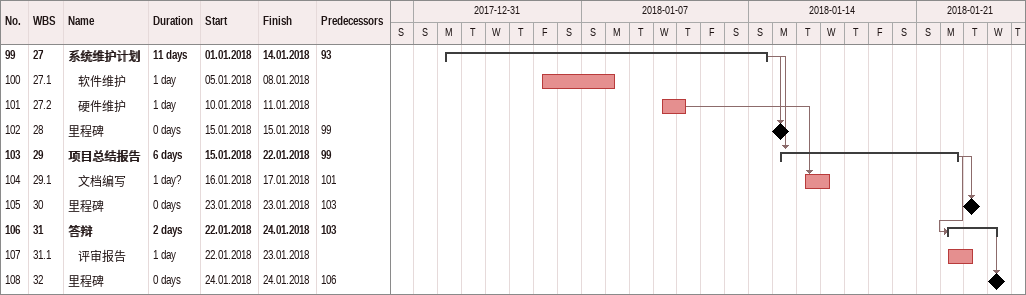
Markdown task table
| ID | WBS | Task | Duration | Start | Finish | Predecessors |
|---|---|---|---|---|---|---|
| 99 | 27 | **系统维护计划** | 11d | 2018-01-01 | 2018-01-14 | 93 |
| 100 | 27.1 | 软件维护 | 1d | 2018-01-05 | 2018-01-08 |  |
| 101 | 27.2 | 硬件维护 | 1d | 2018-01-10 | 2018-01-11 |  |
| 102 | 28 | 里程碑 | 0d | 2018-01-15 | 2018-01-15 | 99 |
| 103 | 29 | **项目总结报告** | 6d | 2018-01-15 | 2018-01-22 | 99 |
| 104 | 29.1 | 文档编写 | 1d? | 2018-01-16 | 2018-01-17 | 101 |
| 105 | 30 | 里程碑 | 0d | 2018-01-23 | 2018-01-23 | 103 |
| 106 | 31 | **答辩** | 2d | 2018-01-22 | 2018-01-24 | 103 |
| 107 | 31.1 | 评审报告 | 1d | 2018-01-22 | 2018-01-23 |  |
| 108 | 32 | 里程碑 | 0d | 2018-01-24 | 2018-01-24 | 106 |
